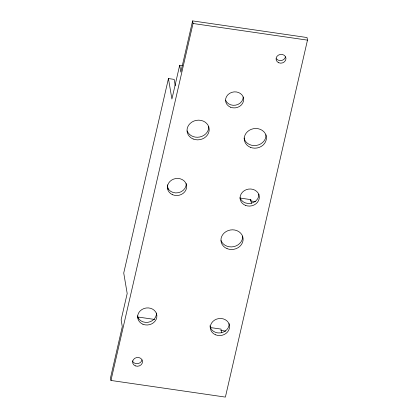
<?xml version="1.0" encoding="UTF-8"?>
<svg xmlns="http://www.w3.org/2000/svg" width="418" height="418" viewBox="0 0 418 418"><rect width="100%" height="100%" fill="white"/><g stroke="black" fill="none" stroke-linecap="round" stroke-linejoin="round"><path stroke-width="0.63" d="M175.252 85.784L174.17 79.383L168.449 78.553L123.733 273.027L127.192 293.504L121.131 319.859L122.286 326.683L110.519 377.862L110.958 380.458L225.396 397.1L307.481 40.138L307.042 37.542L192.604 20.9L180.837 72.079L179.683 65.25L182.253 65.626M179.683 65.25L171.913 99.029L168.449 78.553M110.958 380.458L193.043 23.492L192.604 20.9M250.591 200.473L250.79 199.616L239.869 198.027M193.043 23.492L307.481 40.138M250.492 200.896L255.497 201.628M154.77 319.462L138.044 317.032L138.363 318.892M210.082 327.508L221.012 329.097L221.644 332.822M220.72 330.377L225.725 331.103M250.79 199.616L251.417 203.341M167.362 184.85L168.114 189.297M141.984 359.961A4.979 4.389 -9.6 0 1 137.412 363.639A4.979 4.389 -9.6 0 1 132.412 360.818M285.447 56.879A4.979 4.389 -9.6 0 1 281.518 60.464A4.979 4.389 -9.6 0 1 276.434 58.75M156.442 312.998A9.666 8.522 -9.6 0 1 148.019 322.294A9.666 8.522 -9.6 0 1 137.355 315.82M229.111 323.569A9.666 8.522 -9.6 0 1 220.37 332.906A9.666 8.522 -9.6 0 1 209.925 325.836M242.675 236.081A11.134 9.813 -9.6 0 1 233.688 246.657A11.134 9.813 -9.6 0 1 221.059 240.559M265.973 134.748A11.134 9.813 -9.6 0 1 256.271 145.454A11.134 9.813 -9.6 0 1 243.997 137.997M186.219 183.518A9.666 8.522 -9.6 0 1 178.413 192.703A9.666 8.522 -9.6 0 1 167.446 187.41M258.883 194.088A9.666 8.522 -9.6 0 1 251.082 203.273A9.666 8.522 -9.6 0 1 240.115 197.98M243.224 97.002A9.081 8.005 -9.6 0 1 235.59 105.164A9.081 8.005 -9.6 0 1 225.579 100.137M208.754 126.424A11.134 9.813 -9.6 0 1 199.773 137.005A11.134 9.813 -9.6 0 1 187.144 130.907M278.796 62.784A4.979 4.389 -9.6 0 0 285.98 58.327A4.979 4.389 -9.6 0 0 278.289 55.192A4.979 4.389 -9.6 0 0 278.796 62.784M135.338 365.865A4.979 4.389 -9.6 0 0 142.517 361.403A4.979 4.389 -9.6 0 0 134.831 358.273A4.979 4.389 -9.6 0 0 135.338 365.865M215.61 334.823A9.666 8.522 -9.6 0 0 229.55 326.16A9.666 8.522 -9.6 0 0 214.627 320.078A9.666 8.522 -9.6 0 0 215.61 334.823M142.94 324.253A9.666 8.522 -9.6 0 0 156.881 315.59A9.666 8.522 -9.6 0 0 141.958 309.508A9.666 8.522 -9.6 0 0 142.94 324.253M250.361 147.314A11.134 9.813 -9.6 0 0 266.412 137.344A11.134 9.813 -9.6 0 0 249.227 130.338A11.134 9.813 -9.6 0 0 250.361 147.314M172.712 194.772A9.666 8.522 -9.6 0 0 186.658 186.114A9.666 8.522 -9.6 0 0 171.73 180.033A9.666 8.522 -9.6 0 0 172.712 194.772M245.382 205.342A9.666 8.522 -9.6 0 0 259.322 196.685A9.666 8.522 -9.6 0 0 244.399 190.598A9.666 8.522 -9.6 0 0 245.382 205.342M227.058 248.647A11.134 9.813 -9.6 0 0 243.114 238.673A11.134 9.813 -9.6 0 0 225.929 231.671A11.134 9.813 -9.6 0 0 227.058 248.647M230.553 107.212A9.081 8.005 -9.6 0 0 243.647 99.076A9.081 8.005 -9.6 0 0 229.628 93.36A9.081 8.005 -9.6 0 0 230.553 107.212M193.142 138.99A11.134 9.813 -9.6 0 0 209.193 129.021A11.134 9.813 -9.6 0 0 192.008 122.014A11.134 9.813 -9.6 0 0 193.142 138.99"/></g></svg>
